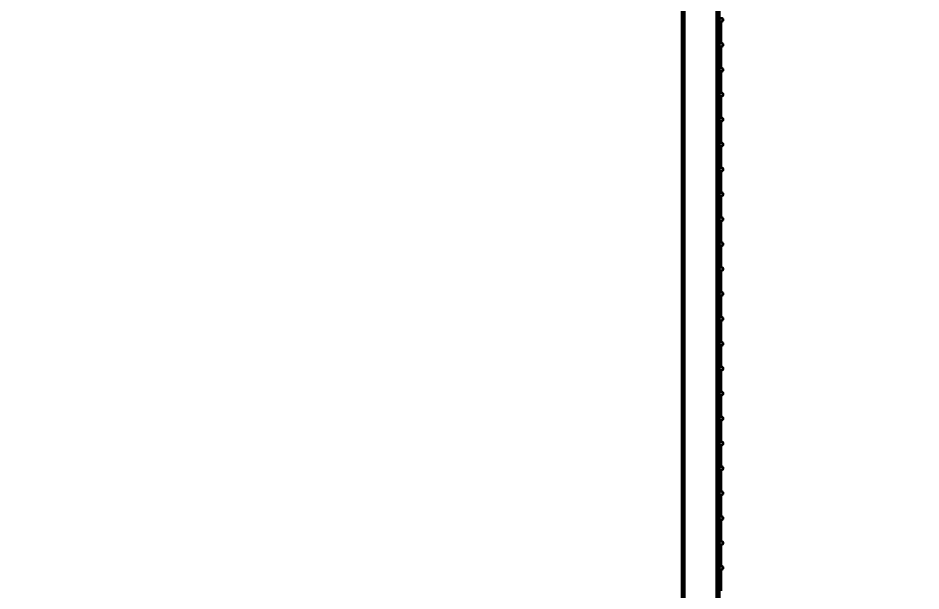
# Model space of a CAD drawing. Header units: millimetres. Extents: x 0 to 420, y 0 to 297.
# Drawn here: x 326.64 to 333.88, y 168.52 to 173.12 of the extents above; entities that cross this region are included whole.
import ezdxf

# ---------------------------------------------------------------- set-up
doc = ezdxf.new("R2010")
doc.units = ezdxf.units.MM
doc.layers.add('尺寸线层', color=150, linetype='Continuous')
doc.styles.add('SLDTEXTSTYLE2', font='TXT', dxfattribs={"width": 0.7})
doc.dimstyles.new('SLDDIMSTYLE0', dxfattribs={"dimtxt": 3.5, "dimasz": 3.302, "dimexe": 0, "dimexo": 0.0625, "dimgap": 0.875, "dimtad": 1, "dimdec": 1, "dimlfac": 100, "dimrnd": 1e-09, "dimzin": 12, "dimdsep": 46, "dimtxsty": 'SLDTEXTSTYLE2', "dimsah": 1, "dimcen": 0.09, "dimadec": 0, "dimazin": 3, "dimtfac": 1, "dimtdec": 3, "dimtofl": 0, "dimtmove": 0, "dimatfit": 3, "dimfxl": 0, "dimfrac": 2, "dimtolj": 1, "dimtzin": 12, "dimarcsym": 0})

# ---------------------------------------------------------------- blocks, each defined once
blk = doc.blocks.new('_D')
at = {"layer": '尺寸线层'}
for p, q in [((291.9431, 202.6412), (364.6876, 202.6412)), ((363.6876, 202.6412), (363.6876, 128.5802)), ((326.1167, 128.5802), (364.6876, 128.5802))]:
    blk.add_line(p, q, dxfattribs=at)
for points in [[(363.6876, 202.6412), (363.1796, 199.3392), (364.1956, 199.3392)], [(363.6876, 128.5802), (364.1956, 131.8822), (363.1796, 131.8822)]]:
    blk.add_solid(points, dxfattribs=at)
at = {"layer": '尺寸线层', "insert": (359.1758, 158.5376), "char_height": 3.5, "attachment_point": 1, "rotation": 90, "style": 'SLDTEXTSTYLE2'}
blk.add_mtext('7406.11', dxfattribs=at)
blk = doc.blocks.new('_D_1')
at = {"layer": '尺寸线层'}
for p, q in [((326.467, 174.1922), (355.2968, 174.1922)), ((354.2968, 174.1922), (354.2968, 152.1922)), ((325.3789, 152.1922), (355.2968, 152.1922))]:
    blk.add_line(p, q, dxfattribs=at)
for points in [[(354.2968, 174.1922), (353.7888, 170.8902), (354.8048, 170.8902)], [(354.2968, 152.1922), (354.8048, 155.4942), (353.7888, 155.4942)]]:
    blk.add_solid(points, dxfattribs=at)
at = {"layer": '尺寸线层', "insert": (349.785, 160.8345), "char_height": 3.5, "attachment_point": 1, "rotation": 90, "style": 'SLDTEXTSTYLE2'}
blk.add_mtext('2200', dxfattribs=at)
blk = doc.blocks.new('_D_7')
at = {"layer": '尺寸线层'}
for p, q in [((70.597, 160.4022), (70.597, 246.1922)), ((332.8156, 175.1167), (332.8156, 246.1922)), ((332.8156, 245.1922), (70.597, 245.1922))]:
    blk.add_line(p, q, dxfattribs=at)
for points in [[(70.597, 245.1922), (73.899, 244.6842), (73.899, 245.7002)], [(332.8156, 245.1922), (329.5136, 245.7002), (329.5136, 244.6842)]]:
    blk.add_solid(points, dxfattribs=at)
at = {"layer": '尺寸线层', "insert": (202.8758, 249.704), "char_height": 3.5, "attachment_point": 1, "style": 'SLDTEXTSTYLE2'}
blk.add_mtext('26221.85', dxfattribs=at)

msp = doc.modelspace()

# ---------------------------------------------------------------- linework, layer by layer
at = {"color": 7, "linetype": 'Continuous', "lineweight": 35}
for p, q in [((331.9631, 174.1067), (331.9631, 159.5067)), ((331.9831, 174.1067), (331.9831, 159.5067)), ((332.2431, 174.1067), (332.2431, 159.5067)), ((332.2631, 174.1067), (332.2631, 159.5067)), ((332.2781, 172.9217), (332.2781, 173.0917)), ((332.2781, 172.7217), (332.2781, 172.8917)), ((332.2781, 172.5217), (332.2781, 172.6917)), ((332.2781, 172.3217), (332.2781, 172.4917)), ((332.2781, 172.1217), (332.2781, 172.2917)), ((332.2781, 171.9217), (332.2781, 172.0917)), ((332.2781, 171.7217), (332.2781, 171.8917)), ((332.2781, 171.5217), (332.2781, 171.6917)), ((332.2781, 171.3217), (332.2781, 171.4917)), ((332.2781, 171.1217), (332.2781, 171.2917)), ((332.2781, 170.9217), (332.2781, 171.0917)), ((332.2781, 170.7217), (332.2781, 170.8917)), ((332.2781, 170.5217), (332.2781, 170.6917)), ((332.2781, 170.3217), (332.2781, 170.4917)), ((332.2781, 170.1217), (332.2781, 170.2917)), ((332.2781, 169.9217), (332.2781, 170.0917)), ((332.2781, 169.7217), (332.2781, 169.8917)), ((332.2781, 169.5217), (332.2781, 169.6917)), ((332.2781, 169.3217), (332.2781, 169.4917)), ((332.2781, 169.1217), (332.2781, 169.2917)), ((332.2781, 168.9217), (332.2781, 169.0917)), ((332.2781, 168.7217), (332.2781, 168.8917)), ((332.2781, 168.5217), (332.2781, 168.6917))]:
    msp.add_line(p, q, dxfattribs=at)
for centre in [(332.2781, 173.1067), (332.2781, 172.9067), (332.2781, 172.7067), (332.2781, 172.5067), (332.2781, 172.3067), (332.2781, 172.1067), (332.2781, 171.9067), (332.2781, 171.7067), (332.2781, 171.5067), (332.2781, 171.3067), (332.2781, 171.1067), (332.2781, 170.9067), (332.2781, 170.7067), (332.2781, 170.5067), (332.2781, 170.3067), (332.2781, 170.1067), (332.2781, 169.9067), (332.2781, 169.7067), (332.2781, 169.5067), (332.2781, 169.3067), (332.2781, 169.1067), (332.2781, 168.9067), (332.2781, 168.7067)]:
    msp.add_circle(centre, 0.015, dxfattribs=at)

# ---------------------------------------------------------------- dimensions: what is measured, and where the dimension line sits
at = {"layer": '尺寸线层'}
for base, p1, p2, angle, picture, middle in [((70.597, 245.1922), (332.8156, 175.1167), (70.597, 160.4022), 0, '_D_7', (209.0129, 245.1922)), ((363.6876, 128.5802), (291.9431, 202.6412), (326.1167, 128.5802), 90, '_D', (363.6876, 163.9067)), ((354.2968, 152.1922), (326.467, 174.1922), (325.3789, 152.1922), 90, '_D_1', (354.2968, 163.9067))]:
    dim = msp.add_linear_dim(base=base, p1=p1, p2=p2, angle=angle, dimstyle='SLDDIMSTYLE0', dxfattribs=at)
    dim.commit()
    dim.dimension.update_dxf_attribs({"geometry": picture, "text_midpoint": middle, "dimtype": 160})

doc.saveas('drawing.dxf')
